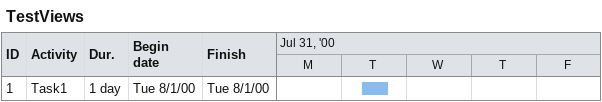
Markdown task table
TestViews

| ID | Task | Duration | Start | Finish |
|---|---|---|---|---|
| 1 | Task1 | 1d | 2000-08-01 | 2000-08-01 |
